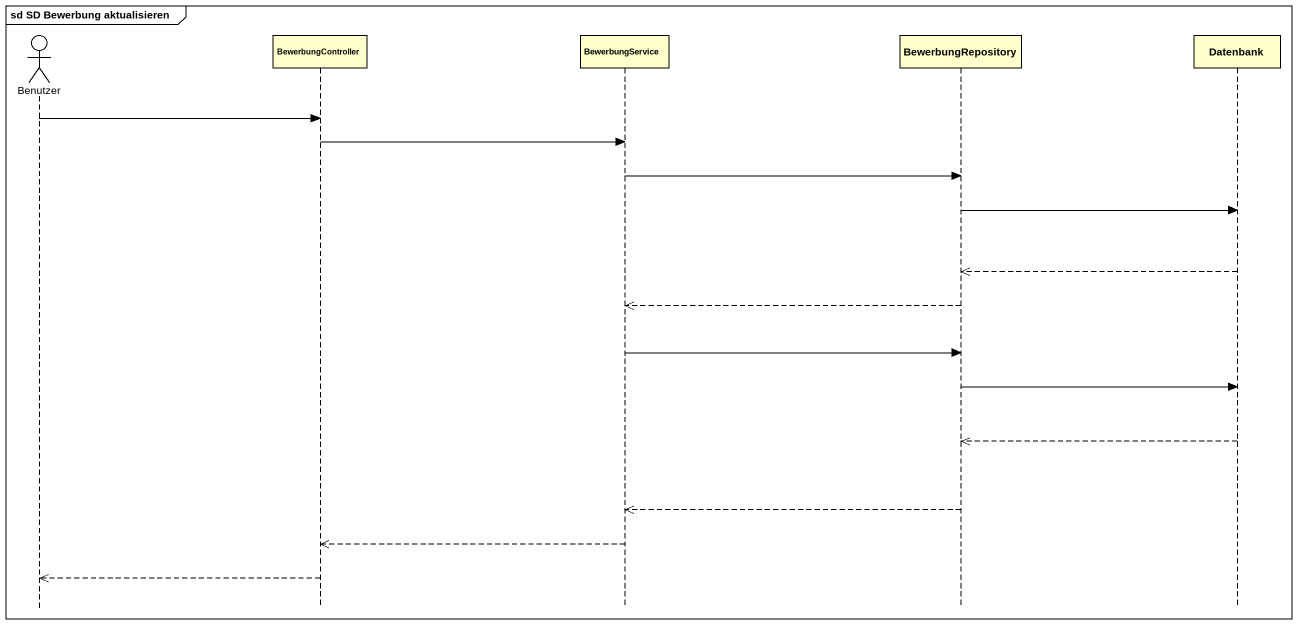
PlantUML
@startuml
mainframe sd SD Bewerbung aktualisieren
hide footbox
actor Benutzer
participant BewerbungController
participant BewerbungService
participant BewerbungRepository
participant Datenbank

Benutzer -> BewerbungController
BewerbungController -> BewerbungService
BewerbungService -> BewerbungRepository
BewerbungRepository -> Datenbank
Datenbank -->> BewerbungRepository
BewerbungRepository -->> BewerbungService
BewerbungService -> BewerbungRepository
BewerbungRepository -> Datenbank
Datenbank -->> BewerbungRepository
BewerbungRepository -->> BewerbungService
BewerbungService -->> BewerbungController
BewerbungController -->> Benutzer
@enduml
